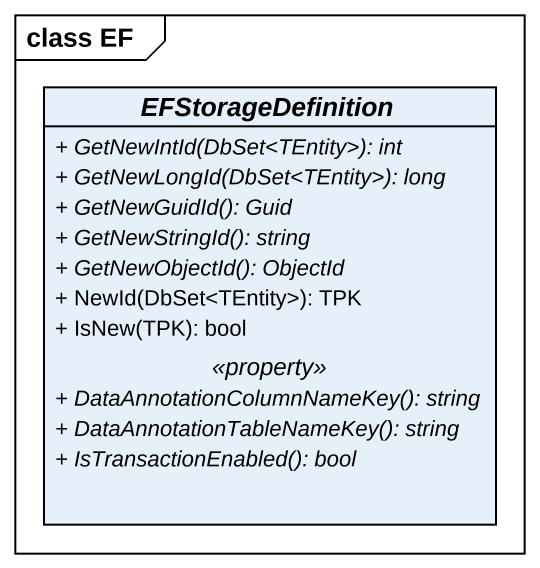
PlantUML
@startuml
mainframe class EF
hide circle
hide empty members
skinparam classAttributeIconSize 0
abstract class EFStorageDefinition {
  {abstract} + GetNewIntId(DbSet<TEntity>): int
  {abstract} + GetNewLongId(DbSet<TEntity>): long
  {abstract} + GetNewGuidId(): Guid
  {abstract} + GetNewStringId(): string
  {abstract} + GetNewObjectId(): ObjectId
  + NewId(DbSet<TEntity>): TPK
  + IsNew(TPK): bool
  .. <<property>> ..
  {abstract} + DataAnnotationColumnNameKey(): string
  {abstract} + DataAnnotationTableNameKey(): string
  {abstract} + IsTransactionEnabled(): bool
}
@enduml
